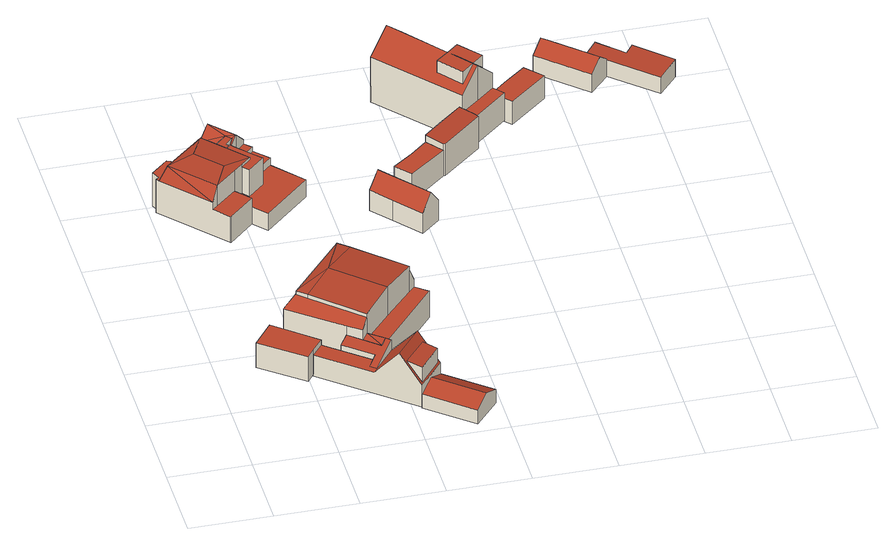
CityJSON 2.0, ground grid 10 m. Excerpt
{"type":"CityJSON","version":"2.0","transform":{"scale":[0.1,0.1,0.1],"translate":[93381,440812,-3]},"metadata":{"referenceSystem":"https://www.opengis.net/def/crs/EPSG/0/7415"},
"CityObjects":{
"building1":{"type":"Building","attributes":{"yearOfConstruction":1929,"statusOmschr":"Pand in gebruik","aantalBouwlagen":1,"class":"Pand"},"address":[{"CountryName":"Nederland","LocalityName":"Rotterdam"}],"geometry":[{"type":"Solid","lod":"2","boundaries":[[[[0,1,2,3,4,5]],[[6,7,8,9,10,11]],[[11,10,1,0]],[[6,11,0,5]],[[10,9,2,1]],[[3,2,9,8]],[[4,3,8,7]],[[7,6,5,4]]]],"semantics":{"surfaces":[{"type":"GroundSurface"},{"type":"RoofSurface"},{"type":"WallSurface"}],"values":[[0,1,2,2,2,2,2,2]]}}]},
"building2":{"type":"Building","attributes":{"yearOfConstruction":1885,"statusOmschr":"Pand in gebruik","aantalBouwlagen":1,"class":"Pand"},"address":[{"CountryName":"Nederland","LocalityName":"Rotterdam"}],"geometry":[{"type":"Solid","lod":"2","boundaries":[[[[12,13,14,15,16,17,18,19,20,21]],[[22,23,24,25,26,27,28,29,30]],[[30,31,32,33,34,22]],[[35,36,22,34,37]],[[38,35,37,39,40],[41,42,43,44]],[[35,38,14,13,24,23,36]],[[38,40,39,15,14]],[[37,34,33,16,15,39]],[[17,16,33,32]],[[18,17,32,31]],[[28,27,20,19]],[[21,20,27,26]],[[12,21,26,25]],[[13,12,25,24]],[[29,31,30]],[[28,19,18,31,29]],[[23,22,36]],[[44,43,45,46]],[[46,45,42,41]],[[45,43,42]],[[46,41,44]]]],"semantics":{"surfaces":[{"type":"GroundSurface"},{"type":"RoofSurface"},{"type":"WallSurface"}],"values":[[0,1,1,1,1,2,2,2,2,2,2,2,2,2,2,2,2,1,2,2,2]]}}]},
"building3":{"type":"Building","attributes":{"yearOfConstruction":1885,"hoogste_bouwlaag":1,"statusOmschr":"Pand in gebruik","aantalBouwlagen":3,"laagste_bouwlaag":1,"typeOmschr":"vrijstaand","class":"Pand"},"address":[{"CountryName":"Nederland","LocalityName":"Rotterdam","ThoroughfareNumber":"244","ThoroughfareName":"Straatweg","PostalCode":"3054AM"}],"geometry":[{"type":"Solid","lod":"2","boundaries":[[[[47,48,49,50,51,52,53,54,55,56,57,58]],[[59,60,61,62]],[[60,63,61]],[[64,65,60,59]],[[66,63,60]],[[65,66,60]],[[67,68,69,70,71,72]],[[73,74,75,76,77,78]],[[79,80,81,82]],[[83,84,85,78,77,86,87]],[[88,89,76,75,90,91]],[[25,92,93]],[[24,92,25]],[[62,61,89,88]],[[61,63,76,89]],[[87,86,65,64]],[[86,77,66,65]],[[77,76,63,66]],[[70,69,92,24]],[[88,91,93,92]],[[83,87,67,72]],[[62,88,92,69,68,59]],[[87,64,59,68,67]],[[82,81,74,73]],[[81,53,52,75,74]],[[78,57,56,82,73]],[[71,48,47,84,83,72]],[[47,58,85,84]],[[71,70,49,48]],[[70,24,25,50,49]],[[93,91,90,51,50,25]],[[90,75,52,51]],[[81,80,54,53]],[[55,54,80,79]],[[56,55,79,82]],[[58,57,78,85]]]],"semantics":{"surfaces":[{"type":"GroundSurface"},{"type":"RoofSurface"},{"type":"WallSurface"}],"values":[[0,1,1,1,1,1,1,1,1,1,1,1,1,2,2,2,2,2,2,2,2,2,2,2,2,2,2,2,2,2,2,2,2,2,2,2]]}}]},
"building4":{"type":"Building","attributes":{"yearOfConstruction":1894,"hoogste_bouwlaag":1,"statusOmschr":"Pand in gebruik","aantalBouwlagen":2,"laagste_bouwlaag":0,"typeOmschr":"vrijstaand","class":"Pand"},"address":[{"CountryName":"Nederland","LocalityName":"Rotterdam","ThoroughfareNumber":"246","ThoroughfareName":"Straatweg","PostalCode":"3054AM"}],"geometry":[{"type":"Solid","lod":"2","boundaries":[[[[94,95,96,97,98,99,100,101,102,103,104,105,106,107,108]],[[109,110,111,112]],[[113,111,110]],[[114,115,109,112,116]],[[117,118,113,110,109,115]],[[119,120,121,122,123,124,125,126]],[[127,128,129,130,131,132,133,134,135]],[[131,136,137,113,118]],[[138,139,140,141,142,143]],[[144,145,146,147,148,149,150,151,152]],[[153,154,155,156,157]],[[158,159,160,161]],[[162,163,164,165,166,167,168,169,137]],[[170,171,172,173,174,175]],[[112,111,176]],[[176,111,169]],[[113,169,111]],[[137,169,113]],[[161,160,129]],[[128,177,178]],[[161,128,178]],[[129,160,179]],[[161,129,128]],[[136,179,137]],[[129,179,136]],[[115,114,125,124]],[[116,112,140,139]],[[112,176,141,140]],[[125,114,116,139,149,148]],[[124,123,117,115]],[[123,133,132,118,117]],[[134,133,123,122]],[[126,125,148,147]],[[119,126,147,146]],[[178,177,127,135]],[[119,146,145,156,120]],[[120,156,155,174,121]],[[121,174,173,134,122]],[[134,173,172,178,135]],[[150,149,139,138]],[[157,156,145,144]],[[175,174,155,154]],[[161,178,172,171]],[[158,161,171,170]],[[141,176,169,168,100,99,142]],[[101,100,168,167]],[[167,166,102,101]],[[103,102,166,165]],[[104,103,165,164]],[[105,104,164,163]],[[106,105,163,162]],[[94,108,154,153]],[[152,95,94,153,157,144]],[[152,151,96,95]],[[151,150,97,96]],[[143,142,99,98]],[[150,138,143,98,97]],[[130,136,131]],[[129,136,130]],[[131,118,132]],[[128,127,177]],[[179,162,137]],[[159,107,106,162,179,160]],[[175,154,108,107,159,158,170]]]],"semantics":{"surfaces":[{"type":"GroundSurface"},{"type":"RoofSurface"},{"type":"WallSurface"}],"values":[[0,1,1,1,1,1,1,1,1,1,1,1,1,1,1,1,1,1,1,1,1,1,1,1,1,2,2,2,2,2,2,2,2,2,2,2,2,2,2,2,2,2,2,2,2,2,2,2,2,2,2,2,2,2,2,2,2,2,2,2,2,2,2,2]]}}]},
"building5":{"type":"Building","attributes":{"yearOfConstruction":1885,"statusOmschr":"Pand in gebruik","aantalBouwlagen":1,"class":"Pand"},"address":[{"CountryName":"Nederland","LocalityName":"Rotterdam"}],"geometry":[{"type":"Solid","lod":"2","boundaries":[[[[180,181,182,183]],[[184,185,186,187]],[[188,189,185,184]],[[183,182,189,188]],[[188,184,187,180,183]],[[187,186,181,180]],[[189,182,181,186,185]]]],"semantics":{"surfaces":[{"type":"GroundSurface"},{"type":"RoofSurface"},{"type":"WallSurface"}],"values":[[0,1,1,2,2,2,2]]}}]},
"building6":{"type":"Building","attributes":{"yearOfConstruction":1879,"statusOmschr":"Pand in gebruik","aantalBouwlagen":1,"class":"Pand"},"address":[{"CountryName":"Nederland","LocalityName":"Rotterdam"}],"geometry":[{"type":"Solid","lod":"2","boundaries":[[[[190,191,192,193,194]],[[195,196,197,198]],[[199,198,197,200,201]],[[196,194,193,200,197]],[[190,194,196,195]],[[195,198,199,191,190]],[[199,201,192,191]],[[201,200,193,192]]]],"semantics":{"surfaces":[{"type":"GroundSurface"},{"type":"RoofSurface"},{"type":"WallSurface"}],"values":[[0,1,1,2,2,2,2,2]]}}]},
"building7":{"type":"Building","attributes":{"yearOfConstruction":1879,"hoogste_bouwlaag":2,"statusOmschr":"Pand in gebruik","aantalBouwlagen":4,"laagste_bouwlaag":1,"typeOmschr":"kop van een rij","class":"Pand"},"address":[{"CountryName":"Nederland","LocalityName":"Rotterdam","ThoroughfareNumber":"248","ThoroughfareName":"Straatweg","PostalCode":"3054AM"}],"geometry":[{"type":"Solid","lod":"2","boundaries":[[[[202,203,204,205,206]],[[207,208,209,210,211]],[[206,205,209,208]],[[202,206,208,207]],[[210,209,205,204]],[[203,202,207,211]],[[211,210,204,203]]]],"semantics":{"surfaces":[{"type":"GroundSurface"},{"type":"RoofSurface"},{"type":"ClosureSurface"},{"type":"WallSurface"}],"values":[[0,1,2,2,3,3,3]]}}]},
"building8":{"type":"Building","attributes":{"yearOfConstruction":1887,"hoogste_bouwlaag":1,"statusOmschr":"Pand in gebruik","aantalBouwlagen":2,"laagste_bouwlaag":0,"typeOmschr":"tussenpand","class":"Pand"},"address":[{"CountryName":"Nederland","LocalityName":"Rotterdam","ThoroughfareNumber":"250","ThoroughfareName":"Straatweg","PostalCode":"3054AN"}],"geometry":[{"type":"Solid","lod":"2","boundaries":[[[[212,213,214,215,216,217,218]],[[219,220,221,222,223,224,225]],[[217,216,222,221]],[[218,217,221,220]],[[223,222,216,215]],[[212,218,220,219]],[[213,212,219,225]],[[225,224,214,213]],[[224,223,215,214]]]],"semantics":{"surfaces":[{"type":"GroundSurface"},{"type":"RoofSurface"},{"type":"ClosureSurface"},{"type":"WallSurface"}],"values":[[0,1,2,2,3,3,3,3,3]]}}]},
"building9":{"type":"Building","attributes":{"yearOfConstruction":1884,"hoogste_bouwlaag":1,"statusOmschr":"Pand in gebruik","aantalBouwlagen":2,"laagste_bouwlaag":0,"typeOmschr":"tussenpand","class":"Pand"},"address":[{"CountryName":"Nederland","LocalityName":"Rotterdam","ThoroughfareNumber":"252","ThoroughfareName":"Straatweg","PostalCode":"3054AN"}],"geometry":[{"type":"Solid","lod":"2","boundaries":[[[[226,227,228,229]],[[230,231,232,233,234,235]],[[236,237,232,238,239,240,241,235]],[[235,241,242,243,238,232,244,245]],[[246,247,248,249,250]],[[234,233,237,236]],[[245,244,231,230]],[[241,240,248,247]],[[242,241,247,246]],[[243,228,227,239,238]],[[250,229,228,243,242,246]],[[250,249,226,229]],[[248,240,239,227,226,249]],[[232,237,233]],[[231,244,232]],[[235,234,236]],[[230,235,245]]]],"semantics":{"surfaces":[{"type":"GroundSurface"},{"type":"RoofSurface"},{"type":"WallSurface"}],"values":[[0,1,1,1,1,2,2,2,2,2,2,2,2,2,2,2,2]]}}]},
"building10":{"type":"Building","attributes":{"yearOfConstruction":1887,"hoogste_bouwlaag":1,"statusOmschr":"Pand in gebruik","aantalBouwlagen":3,"laagste_bouwlaag":1,"typeOmschr":"kop van een rij","class":"Pand"},"address":[{"CountryName":"Nederland","LocalityName":"Rotterdam","ThoroughfareNumber":"254","ThoroughfareName":"Straatweg","PostalCode":"3054AN"}],"geometry":[{"type":"Solid","lod":"2","boundaries":[[[[251,252,253,254,255,256]],[[257,258,259,260,261,262]],[[255,254,259,258]],[[256,255,258,257]],[[260,259,254,253]],[[261,260,253,252]],[[251,256,257,262]],[[262,261,252,251]]]],"semantics":{"surfaces":[{"type":"GroundSurface"},{"type":"RoofSurface"},{"type":"ClosureSurface"},{"type":"WallSurface"}],"values":[[0,1,2,2,3,3,3,3]]}}]},
"building11":{"type":"Building","attributes":{"yearOfConstruction":1887,"statusOmschr":"Pand in gebruik","aantalBouwlagen":1,"class":"Pand"},"address":[{"CountryName":"Nederland","LocalityName":"Rotterdam"}],"geometry":[{"type":"Solid","lod":"2","boundaries":[[[[263,264,265,266]],[[267,268,269,270]],[[270,269,271,272]],[[272,271,264,263]],[[268,265,264,271,269]],[[266,265,268,267]],[[267,270,272,263,266]]]],"semantics":{"surfaces":[{"type":"GroundSurface"},{"type":"RoofSurface"},{"type":"WallSurface"}],"values":[[0,1,1,2,2,2,2]]}}]},
"building12":{"type":"Building","attributes":{"yearOfConstruction":1888,"statusOmschr":"Pand in gebruik","aantalBouwlagen":1,"avineonStatus":"unmatchedfootprint","class":"Pand"},"address":[{"CountryName":"Nederland","LocalityName":"Rotterdam"}],"geometry":[{"type":"Solid","lod":"2","boundaries":[[[[273,274,275,276,277,278]],[[279,280,281,282,283,284]],[[283,282,275,274]],[[276,275,282,281]],[[277,276,281,280]],[[278,277,280,279]],[[273,278,279,284]],[[284,283,274,273]]]],"semantics":{"surfaces":[{"type":"GroundSurface"},{"type":"RoofSurface"},{"type":"WallSurface"}],"values":[[0,1,2,2,2,2,2,2]]}}]}
},
"vertices":[
[103,135,16],[95,124,16],[44,164,16],[67,194,16],[117,152,16],[116,151,16],[116,151,50],[117,152,50],[67,194,50],[44,164,50],[95,124,50],[103,135,50],
[179,120,14],[185,128,14],[238,83,14],[208,49,14],[103,135,14],[116,151,14],[168,110,14],[169,111,14],[136,139,14],[145,149,14],[167,94,43],[191,123,58],[185,128,58],[179,120,54],[145,149,54],[136,139,49],[169,111,49],[168,110,49],[160,100,43],[168,110,43],[116,151,44],[103,135,44],[162,87,43],[216,102,81],[191,123,44],[186,67,80],[238,83,46],[208,49,45],[222,65,45],[234,82,48],[209,52,47],[194,64,70],[220,94,71],[209,52,67],[234,82,68],
[228,237,13],[257,213,13],[185,128,13],[179,120,13],[145,149,13],[85,201,13],[116,238,13],[114,240,13],[129,258,13],[132,256,13],[163,293,13],[177,282,13],[200,179,90],[144,230,90],[111,193,85],[167,142,85],[100,203,85],[235,218,85],[179,269,85],[166,280,85],[235,218,50],[200,179,50],[167,142,50],[185,128,50],[257,213,50],[242,225,50],[132,256,65],[116,238,65],[85,201,64],[100,203,80],[166,280,80],[163,293,66],[129,258,57],[114,240,57],[116,238,57],[132,256,57],[242,225,60],[228,237,61],[177,282,63],[179,269,80],[235,218,80],[167,142,80],[111,193,80],[145,149,67],[161,136,68],[167,142,58],[161,136,54],
[131,532,5],[179,478,5],[123,427,5],[108,443,5],[77,415,5],[76,415,5],[8,490,5],[12,493,5],[7,503,5],[28,522,5],[38,517,5],[70,547,5],[72,545,5],[96,568,5],[130,532,5],[82,469,72],[54,500,72],[21,488,69],[67,439,69],[70,531,69],[103,471,69],[115,482,69],[92,461,69],[92,507,69],[82,518,69],[130,481,66],[121,491,66],[105,508,66],[100,514,66],[92,507,66],[115,482,66],[103,471,66],[110,463,66],[96,518,65],[105,527,65],[99,533,65],[89,524,65],[84,519,65],[82,518,65],[92,507,65],[100,514,65],[98,516,65],[89,524,51],[71,544,51],[108,443,41],[92,461,41],[67,439,41],[60,433,41],[76,415,41],[77,415,41],[147,515,29],[121,491,29],[130,481,29],[110,463,29],[103,471,29],[92,461,29],[108,443,29],[123,427,29],[179,478,29],[131,532,39],[130,532,39],[105,508,39],[121,491,39],[147,515,39],[122,540,51],[96,568,51],[84,555,69],[110,527,69],[72,545,51],[70,547,51],[38,517,51],[28,522,51],[7,503,51],[12,493,51],[8,490,51],[11,487,51],[122,540,45],[110,527,45],[98,516,45],[100,514,45],[105,508,45],[130,532,45],[60,433,51],[96,518,51],[98,516,51],[72,545,53],
[262,4,13],[208,49,13],[238,83,13],[291,38,13],[276,21,42],[222,65,42],[208,49,32],[262,4,32],[291,38,32],[238,83,31],
[312,394,9],[289,375,9],[262,407,9],[241,431,9],[264,450,9],[312,394,38],[264,450,38],[253,441,57],[301,385,57],[289,375,37],[241,431,38],[262,407,37],
[321,492,11],[337,472,11],[291,434,11],[275,453,11],[300,473,11],[321,492,47],[300,473,48],[275,453,49],[291,434,49],[337,472,47],
[384,517,12],[387,512,12],[339,471,12],[337,472,12],[321,492,12],[345,512,12],[370,533,12],[384,517,57],[370,533,58],[345,512,58],[321,492,57],[337,472,56],[339,471,56],[387,512,57],
[384,517,13],[290,625,13],[336,664,13],[428,555,13],[405,565,101],[382,592,101],[368,580,101],[353,568,101],[376,540,101],[391,553,101],[376,540,84],[353,568,84],[313,645,102],[290,625,76],[373,530,76],[395,548,101],[417,567,73],[336,664,75],[382,592,85],[405,565,84],[417,567,52],[395,548,52],[373,530,52],[384,517,52],[428,555,52],
[482,586,12],[435,547,12],[428,555,12],[416,569,12],[439,589,12],[463,608,12],[463,608,43],[439,589,43],[416,569,43],[428,555,44],[435,547,44],[482,586,44],
[537,586,11],[481,637,11],[504,662,11],[560,611,11],[560,611,36],[504,662,36],[493,650,49],[549,599,49],[481,637,36],[537,586,36],
[636,597,7],[613,571,7],[542,634,7],[556,650,7],[586,623,7],[595,634,7],[595,634,33],[586,623,31],[556,650,32],[542,634,30],[613,571,29],[636,597,32]
]}
